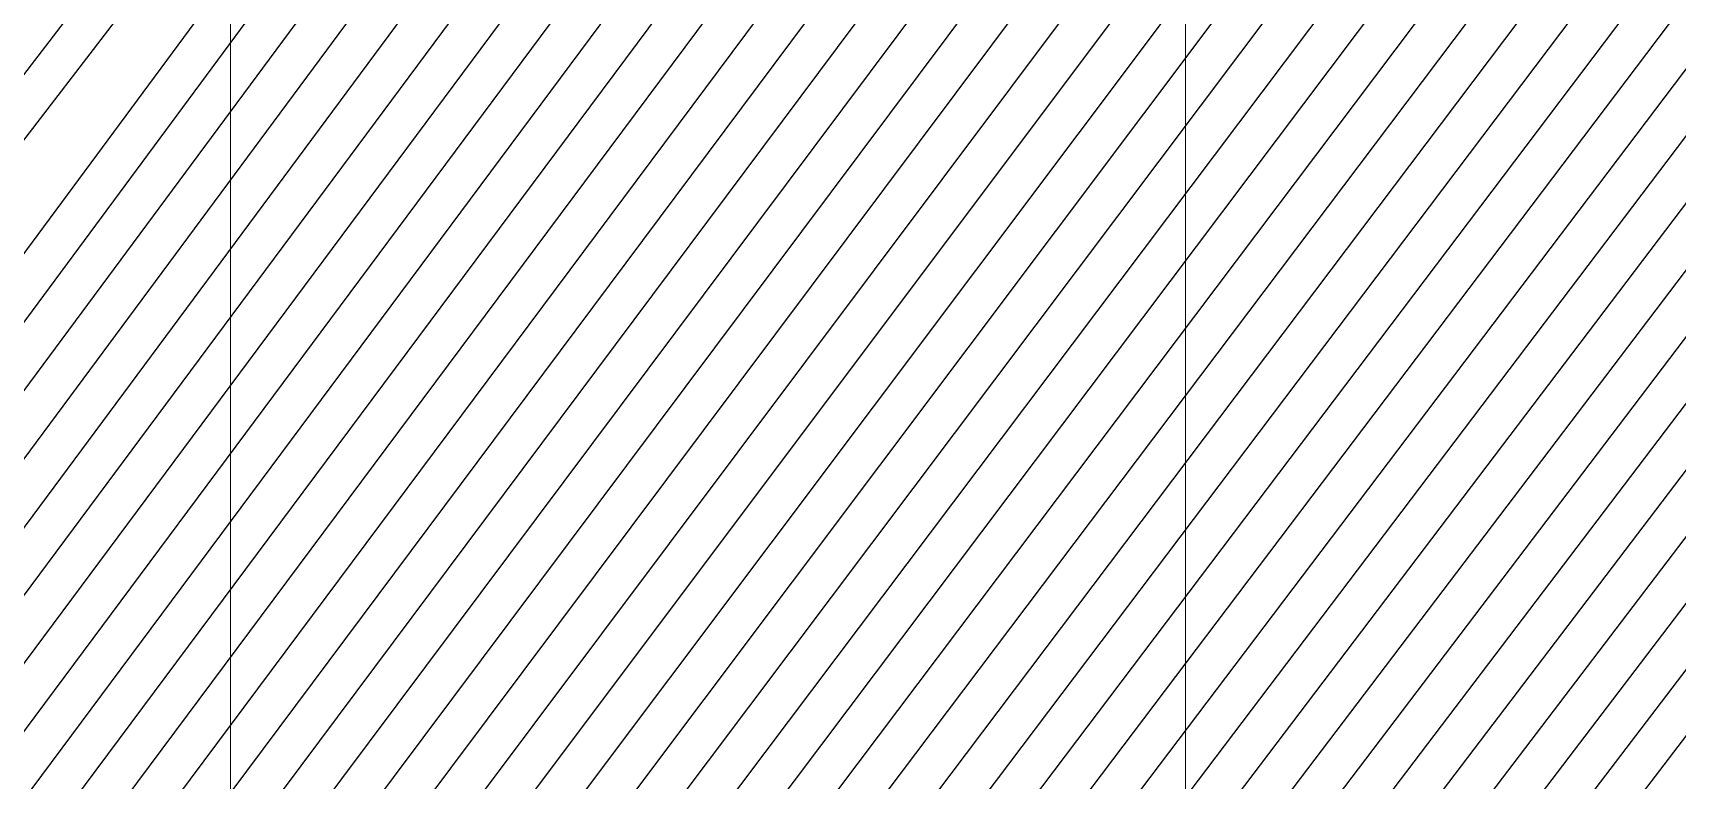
# Model space of a CAD drawing. Header units: centimetres. Extents: x -6122352 to 7132207, y -1694241 to 1947892.
# Drawn here: x 148881 to 159213, y -101412 to -96716 of the extents above; entities that cross this region are included whole.
import ezdxf

# ---------------------------------------------------------------- set-up
doc = ezdxf.new("R2010")
doc.units = ezdxf.units.CM
doc.header["$MEASUREMENT"] = 0
for name, pattern in [('2. HG-ST XR COL 3A (5V 7V 9V 11V - GF (4M & 5D-E)$0$HIDDEN', [0.375, 0.25, -0.125]), ('DASHED2', [0.375, 0.25, -0.125]), ('XR-AR-MID-SETTING OUT FOR MASTER$0$23585-XR-AR-MID-GROUND FLOOR$0$23261-XR-AR-SI-GF$0$HIDDEN', [0.375, 0.25, -0.125]), ('XR-AR-MID-SETTING OUT FOR MASTER$0$23585-XR-AR-MID-GROUND FLOOR$0$945-4P-1-101-GROUND FLOOR PLAN$0$XR-MIDDLE-GROUND FLOOR PLAN$0$HIDDEN', [9.524999999999999, 6.35, -3.175])]:
    doc.linetypes.add(name, pattern=pattern)
for name, color, linetype, lineweight in [('23585-XR-AR-DAMAC PLOT LIMITS$0$1-Mid units', 41, 'Continuous', 5), ('@ Foundations', 4, 'DASHED2', 50), ('A-ANNO-TEXT', 3, 'Continuous', 25), ('XR-AR-MID-SETTING OUT FOR MASTER$0$23585-XR-AR-MID-GROUND FLOOR$0$$A-WALL', 1, 'Continuous', 5), ('XR-AR-MID-SETTING OUT FOR MASTER$0$23585-XR-AR-MID-GROUND FLOOR$0$A-EQUP-KITN-PLAN', 202, 'Continuous', 9), ('XR-AR-MID-SETTING OUT FOR MASTER$0$23585-XR-AR-MID-GROUND FLOOR$0$A-FLOR-OVHD', 9, 'XR-AR-MID-SETTING OUT FOR MASTER$0$23585-XR-AR-MID-GROUND FLOOR$0$23261-XR-AR-SI-GF$0$HIDDEN', 15), ('XR-AR-MID-SETTING OUT FOR MASTER$0$23585-XR-AR-MID-GROUND FLOOR$0$A-WALL', 7, 'Continuous', 30), ('XR-AR-MID-SETTING OUT FOR MASTER$0$23585-XR-AR-MID-GROUND FLOOR$0$S-COLS', 51, 'Continuous', 40)]:
    doc.layers.add(name, color=color, linetype=linetype, lineweight=lineweight)
for name, color, linetype in [('@MI-REF LAYER', 7, 'Continuous'), ('B_TH_8', 7, 'Continuous'), ('XR-AR-MID-SETTING OUT FOR MASTER$0$23585-XR-AR-MID-GROUND FLOOR$0$A-Flor-Hral', 3, 'Continuous'), ('XR-AR-MID-SETTING OUT FOR MASTER$0$23585-XR-AR-MID-GROUND FLOOR$0$A-Flor-Strs', 1, 'Continuous'), ('XR-AR-MID-SETTING OUT FOR MASTER$0$23585-XR-AR-MID-GROUND FLOOR$0$G-SHAD-20', 251, 'Continuous'), ('XR-AR-MID-SETTING OUT FOR MASTER$0$23585-XR-AR-MID-GROUND FLOOR$0$GS-HATCH-FLOOR TILE', 251, 'Continuous')]:
    doc.layers.add(name, color=color, linetype=linetype)

# ---------------------------------------------------------------- blocks, each defined once
blk = doc.blocks.new('23585-XR-AR-DAMAC PLOT LIMITS')
at = {"layer": '23585-XR-AR-DAMAC PLOT LIMITS$0$1-Mid units', "color": 251, "true_color": 0x636466}
for points in [[(496577.1442999998, 2768938.7085), (496559.4490999999, 2768954.9223), (496563.5025000004, 2768959.346100001), (496581.1977000004, 2768943.132300001)], [(496573.0906999996, 2768934.284700001), (496555.3957000002, 2768950.498500001), (496559.4490999999, 2768954.9223), (496577.1442999998, 2768938.7085)], [(496569.0373, 2768929.861099999), (496551.3422999997, 2768946.0747), (496555.3957000002, 2768950.498500001), (496573.0906999996, 2768934.284700001)]]:
    blk.add_lwpolyline(points, close=True, dxfattribs=at)
blk = doc.blocks.new('A$Cf093b529')
at = {"layer": 'A-ANNO-TEXT'}
blk.add_blockref('23585-XR-AR-DAMAC PLOT LIMITS', (-495391.9901121984, -2768603.441896566), dxfattribs=at)
blk = doc.blocks.new('XR-AR-MID-SETTING OUT FOR MASTER$0$23585-XR-AR-MID-GROUND FLOOR$0$945-4P-1-101-GROUND FLOOR PLAN$0$XR-MIDDLE-GROUND FLOOR PLAN$0$BREAK LINE1')
blk.add_lwpolyline([(648.1633601741578, -6.16698093744526, 0, 0, 0), (100.7725748287976, -6.16698093744526, 16.74478720384293, 16.74478720384293, 0), (38.27257482879577, -177.8843240237456, 16.74478720384293, 16.74478720384293, 0), (-86.72742517120423, 165.5503621488551, 16.74478720384293, 16.74478720384293, 0), (-149.2274251712042, -6.166980937447079, 0, 0, 0), (-912.0704092131346, -6.166980937441622, 0, 0, 0)], format="xyseb")
blk = doc.blocks.new('XR-AR-MID-SETTING OUT FOR MASTER$0$23585-XR-AR-MID-GROUND FLOOR$0$945-4P-1-101-GROUND FLOOR PLAN$0$XR-MIDDLE-GROUND FLOOR PLAN$0$WRFWF')
at = {"layer": 'XR-AR-MID-SETTING OUT FOR MASTER$0$23585-XR-AR-MID-GROUND FLOOR$0$A-FLOR-OVHD', "linetype": 'XR-AR-MID-SETTING OUT FOR MASTER$0$23585-XR-AR-MID-GROUND FLOOR$0$945-4P-1-101-GROUND FLOOR PLAN$0$XR-MIDDLE-GROUND FLOOR PLAN$0$HIDDEN', "ltscale": 0.1}
for p, q in [((9250.00889430586, 14089.9999996908), (9250.008894346622, 9909.449274283641)), ((10350.00889432596, 14089.44927426482), (9250.008894305867, 14089.44927426484)), ((10350.00889432159, 13809.44927426483), (9250.008894308598, 13809.44927426484)), ((10350.00889431722, 13529.44927426483), (9250.008894311328, 13529.44927426484)), ((10350.00889431286, 13249.44927426483), (9250.008894314058, 13249.44927426484)), ((10350.00889431286, 12969.44927426484), (9250.008894314054, 12969.44927426485)), ((10350.00889431285, 12689.44927426484), (9250.00889431405, 12689.44927426486)), ((10350.00889431285, 12409.44927426485), (9250.008894314047, 12409.44927426486)), ((10350.00889431284, 12129.44927426485), (9250.008894314044, 12129.44927426487)), ((10350.00889431284, 11849.44927426486), (9250.00889431404, 11849.44927426487)), ((10350.00889431284, 11569.44927426486), (9250.008894314036, 11569.44927426488)), ((10350.00889431283, 11289.44927426487), (9250.00889431403, 11289.44927426488)), ((10350.00889431283, 11009.44927426487), (9250.008894314027, 11009.44927426489)), ((10350.00889432794, 11009.4492742833), (10350.00889432794, 9909.449274272882)), ((10350.00889432794, 9909.449274272882), (9250.008894346622, 9909.449274283641))]:
    blk.add_line(p, q, dxfattribs=at)
blk.add_lwpolyline([(10350.00889430916, 14369.99999969173), (10350.00889431698, 11009.4492742833)], dxfattribs=at)
blk = doc.blocks.new('XR-AR-MID-SETTING OUT FOR MASTER$0$23585-XR-AR-MID-GROUND FLOOR$0$945-4P-1-101-GROUND FLOOR PLAN$0$XR-MIDDLE-GROUND FLOOR PLAN$0$ASDASDASD')
blk.add_wipeout([(-42428.49006074868, 24502.348435747233), (-42278.49006074868, 24502.348435747143), (-42278.490060748925, 24052.348435747146), (-42428.49006074892, 24052.34843574723)])
blk.add_hatch(color=256).paths.add_polyline_path([(-42428.49006074868, 24502.34843574724), (-42278.49006074868, 24502.34843574715), (-42428.49006074893, 24052.34843574724)])
for p, q in [((-42278.49006074868, 24502.34843574715), (-42428.49006074868, 24502.34843574724)), ((-42428.49006074868, 24502.34843574724), (-42428.49006074893, 24052.34843574724)), ((-42428.49006074893, 24052.34843574724), (-42278.49006074868, 24502.34843574715)), ((-42278.49006074893, 24052.34843574715), (-42278.49006074868, 24502.34843574715)), ((-42428.49006074893, 24052.34843574724), (-42278.49006074893, 24052.34843574715))]:
    blk.add_line(p, q)
blk = doc.blocks.new('XR-AR-MID-SETTING OUT FOR MASTER$0$23585-XR-AR-MID-GROUND FLOOR$0$A$C08698786')
at = {"layer": 'XR-AR-MID-SETTING OUT FOR MASTER$0$23585-XR-AR-MID-GROUND FLOOR$0$S-COLS', "color": 252, "lineweight": 30}
for points in [[(-100.1111845970154, 16144.64576864243), (-100.111184835434, 14944.64576864243), (99.88881516456604, 14944.64576816559), (99.88881492614746, 16144.64576816559)], [(5900.000467061996, 15688.03591275215), (5900.000467061996, 14688.03591275215), (6100.000467061996, 14688.03591299057), (6100.000467061996, 15688.03591299057)]]:
    blk.add_lwpolyline(points, close=True, dxfattribs=at)
blk = doc.blocks.new('XR-AR-MID-SETTING OUT FOR MASTER')
at = {"layer": 'XR-AR-MID-SETTING OUT FOR MASTER$0$23585-XR-AR-MID-GROUND FLOOR$0$A-EQUP-KITN-PLAN', "color": 8}
for p, q in [((3900.071841031313, 15202.66031169891), (5500.076263219118, 15202.66031217575)), ((3900.071840971708, 14952.66031217575), (3900.071841031313, 15202.66031169891)), ((5500.0762629807, 14952.66031169891), (5500.076263219118, 15202.66031217575)), ((3500.047055631876, 14252.66031169891), (5300.028238087893, 14252.66031217575)), ((5300.027079373598, 12102.66431617737), (5300.028238087893, 14252.66031217575))]:
    blk.add_line(p, q, dxfattribs=at)
at = {"layer": 'XR-AR-MID-SETTING OUT FOR MASTER$0$23585-XR-AR-MID-GROUND FLOOR$0$A-Flor-Hral', "color": 8}
blk.add_lwpolyline([(100.008808940649, 14902.65850448608), (2090.008809119463, 14902.65850496292), (2090.008808881044, 14852.65850448608), (100.0088091790676, 14852.65850496292)], dxfattribs=at)
at = {"layer": 'XR-AR-MID-SETTING OUT FOR MASTER$0$23585-XR-AR-MID-GROUND FLOOR$0$A-FLOR-OVHD', "color": 8, "linetype": 'XR-AR-MID-SETTING OUT FOR MASTER$0$23585-XR-AR-MID-GROUND FLOOR$0$23261-XR-AR-SI-GF$0$HIDDEN', "ltscale": 5}
for p, q in [((5500.000221520662, 14952.65890216827), (3899.995457738638, 14952.65890169144)), ((3900.071499198675, 14852.66031217575), (5500.076263397932, 14852.66031265259)), ((5579.946963220835, 12102.66686105728), (5579.94848254323, 14852.65977716446)), ((3400.046698898077, 14152.65701627731), (3400.011432737112, 12202.66620731354)), ((3500.053779155016, 12202.66576147079), (3500.053778856993, 14152.65753126144))]:
    blk.add_line(p, q, dxfattribs=at)
at = {"layer": 'XR-AR-MID-SETTING OUT FOR MASTER$0$23585-XR-AR-MID-GROUND FLOOR$0$A-Flor-Strs', "color": 8}
for p, q in [((2040.00880882144, 14952.65850496292), (100.0088088214397, 14952.65850496292)), ((1200.008809238672, 14952.65850496292), (1200.008808940649, 14902.65850400925)), ((1480.008808463812, 14952.65850496292), (1480.008808642626, 14902.65850543976)), ((1760.008809119463, 14952.65850448608), (1760.008808940649, 14902.65850448608)), ((2040.00880882144, 14952.65850496292), (2040.008809179068, 14902.65850400925)), ((1200.008808404207, 14852.65850448608), (1200.00880882144, 13952.65850496292)), ((1480.008808940649, 14852.65850448608), (1480.008808940649, 13952.65850400925)), ((1760.008809119463, 14852.65850448608), (1760.008808523417, 13952.65850448608)), ((2040.008808940649, 14852.65850448608), (2040.008808881044, 13952.65850448608)), ((1100.008809238672, 13852.65850496292), (100.0088088810444, 13852.65850400925)), ((1200.00880882144, 13852.65850448608), (1200.008808583021, 13573.20923042297)), ((1480.008808881044, 13902.65850496292), (1480.008808583021, 13852.65850496292)), ((1760.008809000254, 13902.65850448608), (1760.008809000254, 13852.65850496292)), ((2040.008808881044, 13902.65850496292), (2040.008808881044, 13852.65850400925)), ((1100.008808940649, 13572.65850400925), (100.008808940649, 13572.65850448608)), ((1200.008809119463, 13572.65850448608), (1150.008809417486, 13572.65850448608))]:
    blk.add_line(p, q, dxfattribs=at)
blk.add_lwpolyline([(1200.008809119463, 13902.65850448608), (1200.008808881044, 13852.65850400925), (1150.008809179068, 13852.65850496292)], dxfattribs=at)
at = {"layer": 'XR-AR-MID-SETTING OUT FOR MASTER$0$23585-XR-AR-MID-GROUND FLOOR$0$A-Flor-Strs', "color": 8, "const_width": 15.00000006679886}
blk.add_lwpolyline([(455.1530921757221, 13685.15850496292), (650.0088085234165, 13572.65850496292), (844.8645255863667, 13685.15850543976)], dxfattribs=at)
at = {"layer": 'XR-AR-MID-SETTING OUT FOR MASTER$0$23585-XR-AR-MID-GROUND FLOOR$0$A-Flor-Strs', "color": 8}
blk.add_circle((2040.008809119463, 14402.65850496292), 45.00000020605513, dxfattribs=at)
at = {"layer": 'XR-AR-MID-SETTING OUT FOR MASTER$0$23585-XR-AR-MID-GROUND FLOOR$0$A-WALL', "color": 8}
for points in [[(5899.999999791384, 19472.65428161621), (6099.999999731779, 19472.65428209305), (6100.001724034548, 5500.167464256287), (5900.001724511385, 5500.167624473572), (5900.00086197257, 14852.65960931778), (5500.076263397932, 14852.66031265259), (5500.0762629807, 14952.66031169891), (5900.000431150198, 14952.65961027145)], [(3900.046799689531, 14852.65960979462), (3900.046799749136, 14952.65960931778), (3400.047055512667, 14952.661257267), (3400.046698898077, 14152.65701627731), (3500.047055453062, 14152.6577372551), (3500.047055572271, 14852.65960979462)]]:
    blk.add_lwpolyline(points, close=True, dxfattribs=at)
blk.add_lwpolyline([(3500.047055572271, 14852.65960979462), (3400.047011226416, 14852.65965414047)], dxfattribs=at)
at = {"layer": 'XR-AR-MID-SETTING OUT FOR MASTER$0$23585-XR-AR-MID-GROUND FLOOR$0$$A-WALL', "color": 8}
blk.add_blockref('XR-AR-MID-SETTING OUT FOR MASTER$0$23585-XR-AR-MID-GROUND FLOOR$0$945-4P-1-101-GROUND FLOOR PLAN$0$XR-MIDDLE-GROUND FLOOR PLAN$0$WRFWF', (-9150.000085562468, -796.7907695770264), dxfattribs=at)
at = {"layer": 'XR-AR-MID-SETTING OUT FOR MASTER$0$23585-XR-AR-MID-GROUND FLOOR$0$A-FLOR-OVHD', "color": 8, "linetype": 'XR-AR-MID-SETTING OUT FOR MASTER$0$23585-XR-AR-MID-GROUND FLOOR$0$23261-XR-AR-SI-GF$0$HIDDEN', "ltscale": 5, "xscale": -0.9999999999999997, "rotation": 194.2810957359752}
blk.add_blockref('XR-AR-MID-SETTING OUT FOR MASTER$0$23585-XR-AR-MID-GROUND FLOOR$0$945-4P-1-101-GROUND FLOOR PLAN$0$XR-MIDDLE-GROUND FLOOR PLAN$0$BREAK LINE1', (675.0088040530682, 13433.20923042297), dxfattribs=at)
at = {"layer": 'XR-AR-MID-SETTING OUT FOR MASTER$0$23585-XR-AR-MID-GROUND FLOOR$0$G-SHAD-20', "color": 8}
blk.add_blockref('XR-AR-MID-SETTING OUT FOR MASTER$0$23585-XR-AR-MID-GROUND FLOOR$0$945-4P-1-101-GROUND FLOOR PLAN$0$XR-MIDDLE-GROUND FLOOR PLAN$0$ASDASDASD', (44478.49782505631, -10849.71202945709), dxfattribs=at)
at = {"layer": 'XR-AR-MID-SETTING OUT FOR MASTER$0$23585-XR-AR-MID-GROUND FLOOR$0$A-Flor-Hral', "color": 8}
blk.add_lwpolyline([(1150.008809179068, 13560.48195743561), (1150.008809059858, 13902.65850496292), (2090.008809238672, 13902.65850496292), (2090.008809119463, 13952.65850496292), (1100.008808940649, 13952.65850448608), (1100.008809119463, 13547.75468444824)], dxfattribs=at)
at = {"layer": 'XR-AR-MID-SETTING OUT FOR MASTER$0$23585-XR-AR-MID-GROUND FLOOR$0$A-Flor-Strs', "color": 8}
blk.add_lwpolyline([(650.0088085234165, 13572.65850496292), (650.008808940649, 14402.65850448608), (2040.008809119463, 14402.65850496292)], dxfattribs=at)
at = {"layer": 'XR-AR-MID-SETTING OUT FOR MASTER$0$23585-XR-AR-MID-GROUND FLOOR$0$A-WALL', "color": 8}
for points in [[(99.99999931454659, 19472.65428209305), (-99.99999925494194, 19472.65428256989), (-99.998236566782, 5500.00000667572), (100.0017631351948, 5500.000006198883), (99.9995484650135, 8850.141927242279), (1100.048611491919, 8850.10940027237), (1100.048611015081, 8950.109399795532), (100.03925588727, 8950.072475910187), (100.0088088810444, 10949.9982419014), (2099.951952844858, 10949.99824142456), (2099.998660355806, 9950.143901348114), (2199.988806992769, 9950.143900871277), (2200.057162195444, 11149.97698402405), (2100.075846284628, 11149.97698354721), (2100.039519578218, 11049.97698402405), (100.0088088810444, 11049.99824142456)], [(2200.013650625944, 13652.63605213165), (2200.017217665911, 13652.6360502243), (2200.024336546659, 13852.63604974747), (1199.974533885717, 13852.65850543976), (1199.974534541368, 13752.66171360016), (1850.013650208712, 13752.64729642868), (1850.013650685549, 13102.64278697968), (2100.128742069006, 13102.63829755783), (2100.128742545843, 12652.63829708099), (1949.986809521914, 12652.64009141922), (1949.9868093431, 12552.35255002975), (2100.055755704641, 12552.35255050659), (2100.016017049551, 12049.97720527649), (2199.959899276495, 12049.97720527649), (2199.999632865191, 13202.6360502243), (2050.003180772066, 13202.63829612732), (2050.012347489595, 13652.63829517365), (2200.019845813513, 13652.63604927063)], [(1950.000811725855, 13202.63829565048), (2000.00029399991, 13202.63829565048), (2000.00945982337, 13652.63829517365), (1950.000810950994, 13652.63829469681)]]:
    blk.add_lwpolyline(points, close=True, dxfattribs=at)
at = {"layer": 'XR-AR-MID-SETTING OUT FOR MASTER$0$23585-XR-AR-MID-GROUND FLOOR$0$GS-HATCH-FLOOR TILE', "color": 8}
blk.add_blockref('XR-AR-MID-SETTING OUT FOR MASTER$0$23585-XR-AR-MID-GROUND FLOOR$0$A$C08698786', (-1.490116119384766e-07, 0), dxfattribs=at)
blk = doc.blocks.new('MID UNIT')
at = {"xscale": 0.001, "yscale": 0.001, "zscale": 0.001}
blk.add_blockref('XR-AR-MID-SETTING OUT FOR MASTER', (0, 0), dxfattribs=at)
blk = doc.blocks.new('TH_8')
at = {"xscale": -1}
blk.add_blockref('MID UNIT', (495850.3053798463, 2769197.479078153), dxfattribs=at)
blk.add_blockref('MID UNIT', (495838.3053798417, 2769197.479078153))
blk.add_blockref('MID UNIT', (495838.3053798425, 2769197.479078153), dxfattribs=at)
blk = doc.blocks.new('A$Ca7ad59d2')
at = {"layer": 'B_TH_8', "xscale": 1.000018136216304, "yscale": 1.000018136216304, "zscale": 1.000018136216304}
blk.add_blockref('TH_8', (-495803.6470986201, -2769248.051850634), dxfattribs=at)
blk = doc.blocks.new('A$Cac0110ba')
at = {"rotation": 227.5015136760979}
blk.add_blockref('A$Ca7ad59d2', (28.54929658252513, 57.49132066033781), dxfattribs=at)
at = {"layer": '@ Foundations', "linetype": 'DASHED2', "ltscale": 25}
for points in [[(8.356784009782132, 14.95913924090564), (10.20002197165741, 13.27021241700277), (12.02406294125831, 15.2609094157815), (10.18082497938303, 16.94983623968437)], [(5.66976968216477, 12.43711032997817), (7.549872403207701, 10.71440496947616), (6.232509480731096, 9.27667935937643), (4.352406759688165, 10.99938471941277)]]:
    blk.add_lwpolyline(points, close=True, dxfattribs=at)

msp = doc.modelspace()

# ---------------------------------------------------------------- block references
at = {"color": 94, "linetype": '2. HG-ST XR COL 3A (5V 7V 9V 11V - GF (4M & 5D-E)$0$HIDDEN', "xscale": 1000, "yscale": 1000, "zscale": 1000, "rotation": 312.4883110972302}
msp.add_blockref('A$Cac0110ba', (138098.2151797014, -102612.8341626052), dxfattribs=at)

# ---------------------------------------------------------------- next in the draw order: wipeouts: each hides what was drawn before it
at = {"color": 10}
msp.add_wipeout([(198275.3921904103, -104256.67465484346), (198277.6024852933, -89983.15121534048), (137973.99123918772, -89974.4610474222), (137971.62205373496, -104245.95954391618), (144221.7361697793, -104247.34826951602), (144221.90594372264, -103946.4486329037), (192025.46282542183, -103955.05220550337), (192025.4153281002, -104255.68871988932), (198276.69141260552, -104256.69244835054)], dxfattribs=at).dxf.layer = '@MI-REF LAYER'

# ---------------------------------------------------------------- next in the draw order: hatches: boundary and pattern name
at = {"layer": '@MI-REF LAYER'}
h = msp.add_hatch(dxfattribs=at)
h.set_pattern_fill('ANSI31', color=256, scale=1999.999998458916, angle=-173.2764582181798)
h.set_pattern_definition([(231.7235417818202, (2377424248.388937, 1503992843.986378), (196.2577398699116, -154.8641322089669), [])])
h.paths.add_polyline_path([(137973.3174367756, -89974.4609193851), (137971.622053516, -104245.9595442412), (144221.736170091, -104247.348269231), (144221.9059435594, -103946.4486329976), (192026.7673076355, -103954.9571009299), (192026.7198083964, -104255.6097373551), (198276.6966703817, -104256.5971348351), (198278.9011911725, -89983.05610956397)])

# ---------------------------------------------------------------- next in the draw order: block references
at = {"layer": '@MI-REF LAYER', "xscale": 1000, "yscale": 1000, "zscale": 1000, "rotation": 312.4882903633292}
msp.add_blockref('A$Cf093b529', (-891608.7329339073, 539022.7201118186), dxfattribs=at)

doc.saveas('drawing.dxf')
